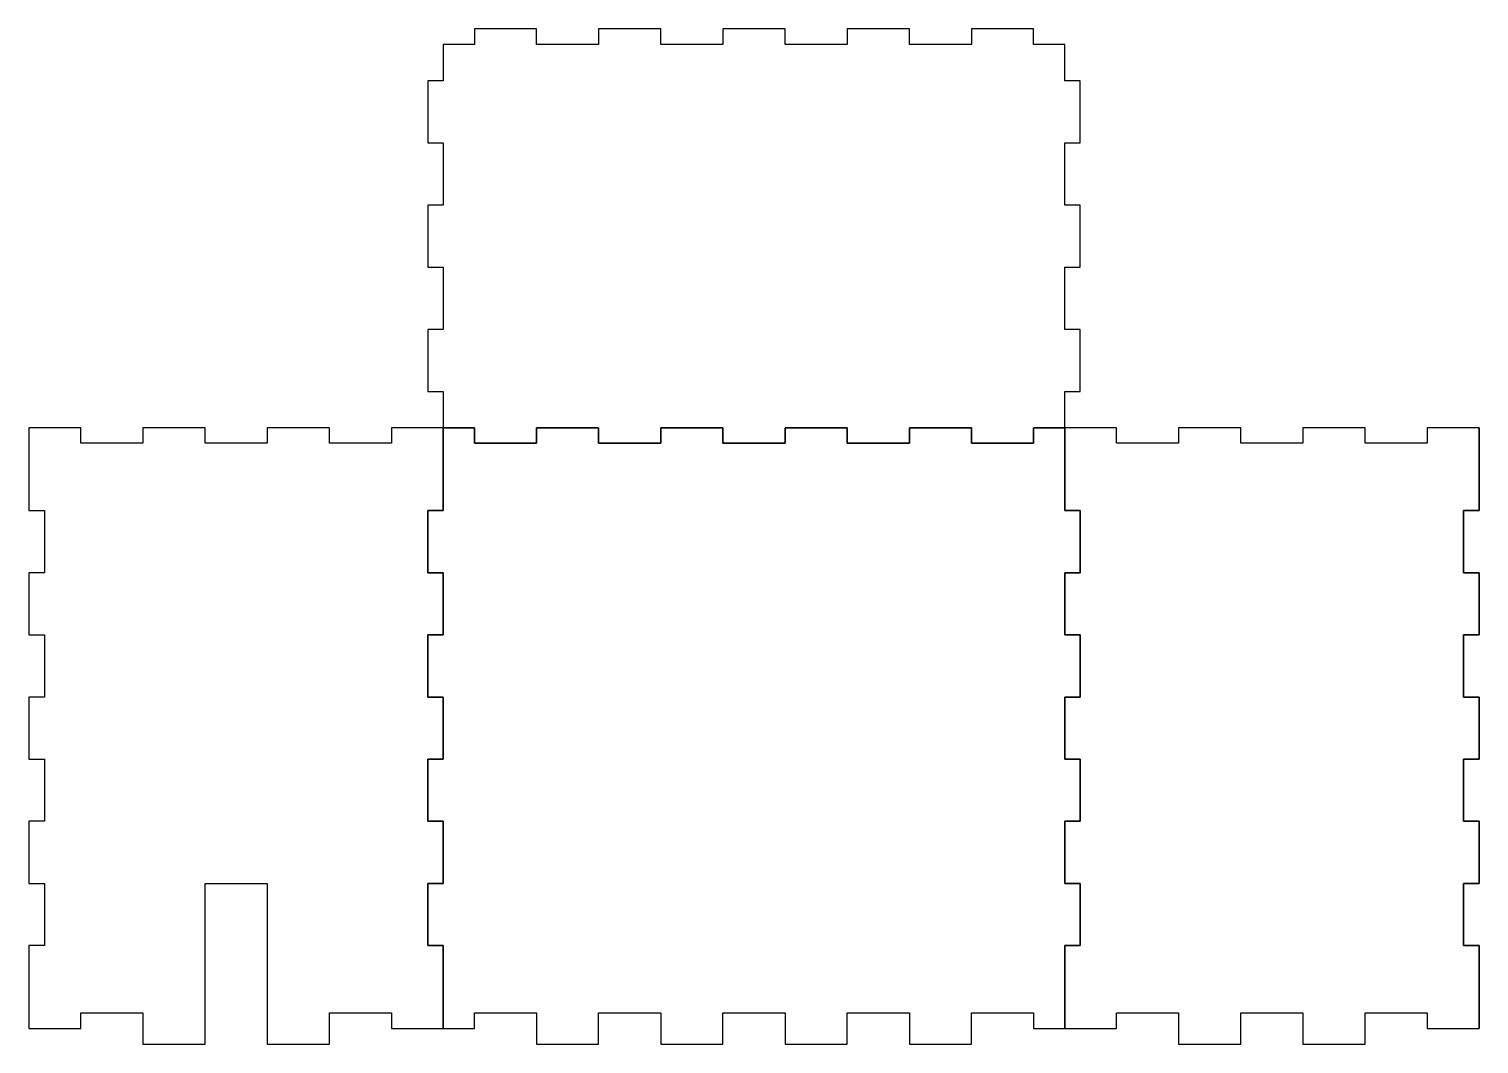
# Model space of a CAD drawing. Header units: millimetres. Extents: x 0 to 280, y 0 to 196.
import ezdxf

# ---------------------------------------------------------------- set-up
doc = ezdxf.new("R2010")
doc.units = ezdxf.units.MM
doc.header["$MEASUREMENT"] = 0
for name, color, linetype in [('bottom_outsideCutPath', 7, 'CONTINUOUS'), ('front_outsideCutPath', 7, 'CONTINUOUS'), ('left_outsideCutPath', 7, 'CONTINUOUS')]:
    doc.layers.add(name, color=color, linetype=linetype)

msp = doc.modelspace()

# ---------------------------------------------------------------- linework, layer by layer
at = {"layer": 'bottom_outsideCutPath', "color": 1}
for p, q in [((98, 196), (86, 196)), ((86, 196), (86, 193)), ((98, 193), (98, 196)), ((122, 196), (110, 196)), ((110, 196), (110, 193)), ((122, 193), (122, 196)), ((146, 196), (134, 196)), ((134, 196), (134, 193)), ((146, 193), (146, 196)), ((170, 196), (158, 196)), ((158, 196), (158, 193)), ((170, 193), (170, 196)), ((194, 196), (182, 196)), ((182, 196), (182, 193)), ((194, 193), (194, 196)), ((86, 193), (80, 193)), ((80, 193), (80, 186)), ((110, 193), (98, 193)), ((134, 193), (122, 193)), ((158, 193), (146, 193)), ((182, 193), (170, 193)), ((200, 193), (194, 193)), ((200, 186), (200, 193)), ((80, 186), (77, 186)), ((77, 186), (77, 174)), ((203, 186), (200, 186)), ((203, 174), (203, 186)), ((77, 174), (80, 174)), ((80, 174), (80, 162)), ((200, 162), (200, 174)), ((200, 174), (203, 174)), ((80, 162), (77, 162)), ((77, 162), (77, 150)), ((203, 162), (200, 162)), ((203, 150), (203, 162)), ((77, 150), (80, 150)), ((80, 150), (80, 138)), ((200, 138), (200, 150)), ((200, 150), (203, 150)), ((80, 138), (77, 138)), ((77, 138), (77, 126)), ((203, 138), (200, 138)), ((203, 126), (203, 138)), ((77, 126), (80, 126)), ((80, 126), (80, 119)), ((200, 119), (200, 126)), ((200, 126), (203, 126)), ((80, 119), (86, 119)), ((86, 119), (86, 116)), ((98, 116), (98, 119)), ((98, 119), (110, 119)), ((110, 119), (110, 116)), ((122, 116), (122, 119)), ((122, 119), (134, 119)), ((134, 119), (134, 116)), ((146, 116), (146, 119)), ((146, 119), (158, 119)), ((158, 119), (158, 116)), ((170, 116), (170, 119)), ((170, 119), (182, 119)), ((182, 119), (182, 116)), ((194, 116), (194, 119)), ((194, 119), (200, 119)), ((86, 116), (98, 116)), ((110, 116), (122, 116)), ((134, 116), (146, 116)), ((158, 116), (170, 116)), ((182, 116), (194, 116))]:
    msp.add_line(p, q, dxfattribs=at)
at = {"layer": 'front_outsideCutPath', "color": 1}
for p, q in [((0, 119), (0, 103)), ((10, 119), (0, 119)), ((10, 116), (10, 119)), ((34, 119), (22, 119)), ((22, 119), (22, 116)), ((34, 116), (34, 119)), ((58, 119), (46, 119)), ((46, 119), (46, 116)), ((58, 116), (58, 119)), ((80, 119), (70, 119)), ((70, 119), (70, 116)), ((80, 115), (80, 119)), ((200, 119), (200, 103)), ((210, 119), (200, 119)), ((210, 116), (210, 119)), ((234, 119), (222, 119)), ((222, 119), (222, 116)), ((234, 116), (234, 119)), ((258, 119), (246, 119)), ((246, 119), (246, 116)), ((258, 116), (258, 119)), ((280, 119), (270, 119)), ((270, 119), (270, 116)), ((280, 115), (280, 119)), ((22, 116), (10, 116)), ((46, 116), (34, 116)), ((70, 116), (58, 116)), ((80, 103), (80, 115)), ((222, 116), (210, 116)), ((246, 116), (234, 116)), ((270, 116), (258, 116)), ((280, 103), (280, 115)), ((0, 103), (3, 103)), ((3, 103), (3, 91)), ((77, 91), (77, 103)), ((77, 103), (80, 103)), ((200, 103), (203, 103)), ((203, 103), (203, 91)), ((277, 91), (277, 103)), ((277, 103), (280, 103)), ((3, 91), (0, 91)), ((0, 91), (0, 79)), ((80, 91), (77, 91)), ((80, 79), (80, 91)), ((203, 91), (200, 91)), ((200, 91), (200, 79)), ((280, 91), (277, 91)), ((280, 79), (280, 91)), ((0, 79), (3, 79)), ((3, 79), (3, 67)), ((77, 67), (77, 79)), ((77, 79), (80, 79)), ((200, 79), (203, 79)), ((203, 79), (203, 67)), ((277, 67), (277, 79)), ((277, 79), (280, 79)), ((3, 67), (0, 67)), ((0, 67), (0, 55)), ((80, 67), (77, 67)), ((80, 55), (80, 67)), ((203, 67), (200, 67)), ((200, 67), (200, 55)), ((280, 67), (277, 67)), ((280, 55), (280, 67)), ((0, 55), (3, 55)), ((3, 55), (3, 43)), ((77, 43), (77, 55)), ((77, 55), (80, 55)), ((200, 55), (203, 55)), ((203, 55), (203, 43)), ((277, 43), (277, 55)), ((277, 55), (280, 55)), ((3, 43), (0, 43)), ((0, 43), (0, 31)), ((80, 43), (77, 43)), ((80, 31), (80, 43)), ((203, 43), (200, 43)), ((200, 43), (200, 31)), ((280, 43), (277, 43)), ((280, 31), (280, 43)), ((0, 31), (3, 31)), ((3, 31), (3, 19)), ((34, 0), (34, 31)), ((34, 31), (46, 31)), ((46, 31), (46, 0)), ((77, 19), (77, 31)), ((77, 31), (80, 31)), ((200, 31), (203, 31)), ((203, 31), (203, 19)), ((277, 19), (277, 31)), ((277, 31), (280, 31)), ((3, 19), (0, 19)), ((0, 19), (0, 7)), ((80, 19), (77, 19)), ((80, 3), (80, 19)), ((203, 19), (200, 19)), ((200, 19), (200, 7)), ((280, 19), (277, 19)), ((280, 3), (280, 19)), ((0, 7), (0, 3)), ((10, 3), (10, 6)), ((10, 6), (22, 6)), ((22, 6), (22, 0)), ((58, 0), (58, 6)), ((58, 6), (70, 6)), ((70, 6), (70, 3)), ((200, 7), (200, 3)), ((210, 3), (210, 6)), ((210, 6), (222, 6)), ((222, 6), (222, 0)), ((234, 0), (234, 6)), ((234, 6), (246, 6)), ((246, 6), (246, 0)), ((258, 0), (258, 6)), ((258, 6), (270, 6)), ((270, 6), (270, 3)), ((0, 3), (10, 3)), ((70, 3), (80, 3)), ((200, 3), (210, 3)), ((270, 3), (280, 3)), ((22, 0), (34, 0)), ((46, 0), (58, 0)), ((222, 0), (234, 0)), ((246, 0), (258, 0))]:
    msp.add_line(p, q, dxfattribs=at)
at = {"layer": 'left_outsideCutPath', "color": 1}
for p, q in [((80, 119), (80, 103)), ((86, 119), (80, 119)), ((86, 116), (86, 119)), ((110, 119), (98, 119)), ((98, 119), (98, 116)), ((110, 116), (110, 119)), ((134, 119), (122, 119)), ((122, 119), (122, 116)), ((134, 116), (134, 119)), ((158, 119), (146, 119)), ((146, 119), (146, 116)), ((158, 116), (158, 119)), ((182, 119), (170, 119)), ((170, 119), (170, 116)), ((182, 116), (182, 119)), ((200, 119), (194, 119)), ((194, 119), (194, 116)), ((200, 115), (200, 119)), ((280, 119), (280, 103)), ((98, 116), (86, 116)), ((122, 116), (110, 116)), ((146, 116), (134, 116)), ((170, 116), (158, 116)), ((194, 116), (182, 116)), ((200, 103), (200, 115)), ((80, 103), (77, 103)), ((77, 103), (77, 91)), ((203, 103), (200, 103)), ((203, 91), (203, 103)), ((280, 103), (277, 103)), ((277, 103), (277, 91)), ((77, 91), (80, 91)), ((80, 91), (80, 79)), ((200, 79), (200, 91)), ((200, 91), (203, 91)), ((277, 91), (280, 91)), ((280, 91), (280, 79)), ((80, 79), (77, 79)), ((77, 79), (77, 67)), ((203, 79), (200, 79)), ((203, 67), (203, 79)), ((280, 79), (277, 79)), ((277, 79), (277, 67)), ((77, 67), (80, 67)), ((80, 67), (80, 55)), ((200, 55), (200, 67)), ((200, 67), (203, 67)), ((277, 67), (280, 67)), ((280, 67), (280, 55)), ((80, 55), (77, 55)), ((77, 55), (77, 43)), ((203, 55), (200, 55)), ((203, 43), (203, 55)), ((280, 55), (277, 55)), ((277, 55), (277, 43)), ((77, 43), (80, 43)), ((80, 43), (80, 31)), ((200, 31), (200, 43)), ((200, 43), (203, 43)), ((277, 43), (280, 43)), ((280, 43), (280, 31)), ((80, 31), (77, 31)), ((77, 31), (77, 19)), ((203, 31), (200, 31)), ((203, 19), (203, 31)), ((280, 31), (277, 31)), ((277, 31), (277, 19)), ((77, 19), (80, 19)), ((80, 19), (80, 7)), ((200, 3), (200, 19)), ((200, 19), (203, 19)), ((277, 19), (280, 19)), ((280, 19), (280, 7)), ((80, 7), (80, 3)), ((86, 3), (86, 6)), ((86, 6), (98, 6)), ((98, 6), (98, 0)), ((110, 0), (110, 6)), ((110, 6), (122, 6)), ((122, 6), (122, 0)), ((134, 0), (134, 6)), ((134, 6), (146, 6)), ((146, 6), (146, 0)), ((158, 0), (158, 6)), ((158, 6), (170, 6)), ((170, 6), (170, 0)), ((182, 0), (182, 6)), ((182, 6), (194, 6)), ((194, 6), (194, 3)), ((280, 7), (280, 3)), ((80, 3), (86, 3)), ((194, 3), (200, 3)), ((98, 0), (110, 0)), ((122, 0), (134, 0)), ((146, 0), (158, 0)), ((170, 0), (182, 0))]:
    msp.add_line(p, q, dxfattribs=at)

doc.saveas('drawing.dxf')
